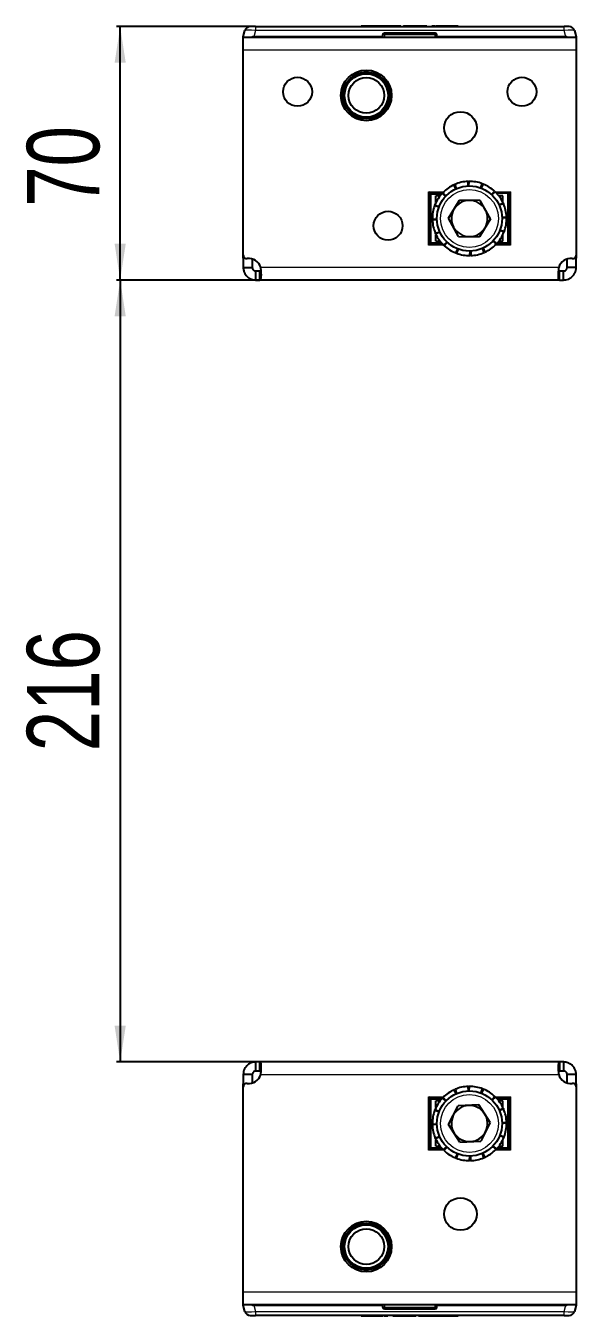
# Model space of a CAD drawing. Header units: millimetres. Extents: x 0 to 2702, y -208 to 601.
# Drawn here: x 3.3 to 155.4, y -208.3 to 148.2 of the extents above; entities that cross this region are included whole.
import ezdxf

# ---------------------------------------------------------------- set-up
doc = ezdxf.new("R2010")
doc.units = ezdxf.units.MM
doc.layers.add('FORMAT', color=7, linetype='Continuous')
doc.styles.add('SLDTEXTSTYLE0', font='TXT', dxfattribs={"width": 0.75})
doc.dimstyles.new('SLDDIMSTYLE0', dxfattribs={"dimtxt": 20, "dimasz": 10, "dimexe": 0, "dimexo": 0.0625, "dimgap": 5, "dimtad": 2, "dimdec": 1, "dimrnd": 1e-09, "dimzin": 12, "dimdsep": 46, "dimtxsty": 'SLDTEXTSTYLE0', "dimsah": 1, "dimcen": 0.09, "dimadec": 0, "dimazin": 3, "dimtfac": 1, "dimtofl": 0, "dimtmove": 0, "dimatfit": 3, "dimfxl": 0, "dimfrac": 2, "dimtolj": 1, "dimtzin": 12, "dimarcsym": 0})

# ---------------------------------------------------------------- blocks, each defined once
blk = doc.blocks.new('_D_5')
at = {"layer": 'FORMAT'}
for p, q in [((65.28, 147.96), (28.38, 147.96)), ((29.38, 77.96), (29.38, 147.96)), ((67.96, 77.96), (28.38, 77.96))]:
    blk.add_line(p, q, dxfattribs=at)
for points in [[(29.38, 147.96), (27.84, 137.96), (30.92, 137.96)], [(29.38, 77.96), (30.92, 87.96), (27.84, 87.96)]]:
    blk.add_solid(points, dxfattribs=at)
at = {"layer": 'FORMAT', "insert": (3.6, 98.18), "char_height": 20, "attachment_point": 1, "rotation": 90, "style": 'SLDTEXTSTYLE0'}
blk.add_mtext('70', dxfattribs=at)
blk = doc.blocks.new('_D_6')
at = {"layer": 'FORMAT'}
for p, q in [((67.96, 77.96), (28.38, 77.96)), ((29.38, 77.96), (29.38, -138.04)), ((67.96, -138.04), (28.38, -138.04))]:
    blk.add_line(p, q, dxfattribs=at)
for points in [[(29.38, 77.96), (27.84, 67.96), (30.92, 67.96)], [(29.38, -138.04), (30.92, -128.04), (27.84, -128.04)]]:
    blk.add_solid(points, dxfattribs=at)
at = {"layer": 'FORMAT', "insert": (3.6, -52.21), "char_height": 20, "attachment_point": 1, "rotation": 90, "style": 'SLDTEXTSTYLE0'}
blk.add_mtext('216', dxfattribs=at)

msp = doc.modelspace()

# ---------------------------------------------------------------- linework, layer by layer
at = {"color": 7, "linetype": 'Continuous', "lineweight": 25}
for p, q in [((63.39, 145.16), (63.84, 146.85)), ((66.74, 147.96), (65.29, 147.96)), ((66.74, 147.96), (152.04, 147.96)), ((95.96, 148.16), (95.96, 147.96)), ((101.61, 148.16), (101.67, 148.16)), ((101.67, 148.16), (101.67, 147.96)), ((101.67, 148.16), (102.8, 148.16)), ((116.39, 146.16), (102.39, 146.16)), ((102.8, 148.16), (102.8, 147.96)), ((102.8, 148.16), (105.47, 148.16)), ((105.47, 148.16), (105.47, 147.96)), ((105.47, 148.16), (106.96, 148.16)), ((106.96, 148.16), (106.96, 147.96)), ((107.77, 148.19), (107.77, 147.96)), ((111.24, 148.16), (114.07, 148.16)), ((114.07, 148.16), (114.07, 147.96)), ((115.21, 148.16), (115.21, 147.96)), ((115.46, 148.16), (115.46, 147.96)), ((116.7, 148.16), (116.7, 147.96)), ((117.13, 148.16), (122.38, 148.16)), ((122.81, 148.16), (122.81, 147.96)), ((153.48, 147.96), (152.04, 147.96)), ((154.93, 146.85), (155.39, 145.16)), ((63.39, 144.96), (63.39, 145.16)), ((63.39, 141.46), (63.39, 144.96)), ((155.39, 144.96), (63.39, 144.96)), ((101.89, 145.16), (66.28, 145.16)), ((101.89, 145.66), (101.89, 145.16)), ((101.89, 144.96), (101.89, 145.16)), ((116.89, 145.16), (116.89, 145.66)), ((152.49, 145.16), (116.89, 145.16)), ((116.89, 144.96), (116.89, 145.16)), ((155.39, 145.16), (155.39, 144.96)), ((155.39, 144.96), (155.39, 141.46)), ((63.39, 84.86), (63.39, 141.46)), ((155.39, 141.46), (155.39, 84.86)), ((122.12, 103.14), (121.6, 104.27)), ((121.83, 104.37), (122.24, 103.19)), ((125.54, 103.95), (125.49, 105.2)), ((125.74, 105.21), (125.66, 103.96)), ((129.01, 103.4), (129.44, 104.57)), ((129.67, 104.49), (129.12, 103.36)), ((114.89, 101.96), (114.54, 102.31)), ((118.4, 101.96), (114.89, 101.96)), ((114.89, 101.96), (114.89, 87.96)), ((115.24, 101.61), (114.89, 101.96)), ((116.64, 99.38), (116.64, 101.26)), ((117.8, 101.26), (116.64, 101.26)), ((119.28, 101.07), (118.36, 101.92)), ((118.54, 102.1), (119.37, 101.17)), ((118.89, 101.71), (118.89, 101.44)), ((120.11, 95.09), (123.12, 100.03)), ((128.89, 99.89), (123.12, 100.03)), ((131.66, 94.83), (128.89, 99.89)), ((132, 101.57), (132.85, 102.48)), ((133.03, 102.31), (132.09, 101.48)), ((136.89, 101.96), (133.37, 101.96)), ((135.14, 101.26), (133.97, 101.26)), ((135.14, 99.38), (135.14, 101.26)), ((137.24, 102.31), (136.89, 101.96)), ((136.89, 101.96), (136.89, 87.96)), ((117.44, 98.08), (116.27, 98.52)), ((116.36, 98.75), (117.49, 98.2)), ((134.06, 98.72), (135.2, 99.25)), ((135.3, 99.02), (134.11, 98.61)), ((115.64, 94.82), (116.89, 94.74)), ((116.89, 94.61), (115.64, 94.57)), ((122.88, 90.03), (120.11, 95.09)), ((131.66, 94.83), (128.66, 89.9)), ((134.88, 95.31), (136.13, 95.36)), ((136.13, 95.11), (134.88, 95.18)), ((116.47, 90.9), (117.66, 91.31)), ((117.71, 91.2), (116.57, 90.68)), ((116.64, 88.66), (116.64, 90.54)), ((122.88, 90.03), (128.66, 89.9)), ((135.41, 91.17), (134.28, 91.72)), ((134.33, 91.84), (135.5, 91.41)), ((135.14, 88.66), (135.14, 90.54)), ((114.89, 87.96), (114.54, 87.61)), ((115.24, 88.31), (114.89, 87.96)), ((114.89, 87.96), (118.4, 87.96)), ((116.64, 88.66), (117.8, 88.66)), ((118.74, 87.61), (119.68, 88.44)), ((119.77, 88.36), (118.92, 87.44)), ((122.1, 85.44), (122.65, 86.56)), ((122.77, 86.52), (122.33, 85.35)), ((126.03, 84.71), (126.11, 85.96)), ((126.23, 85.97), (126.28, 84.72)), ((129.94, 85.55), (129.53, 86.73)), ((129.65, 86.78), (130.17, 85.65)), ((133.24, 87.82), (132.4, 88.76)), ((132.49, 88.85), (133.41, 88)), ((132.89, 88.21), (132.89, 88.48)), ((136.89, 87.96), (133.37, 87.96)), ((133.97, 88.66), (135.14, 88.66)), ((136.89, 87.96), (136.54, 88.31)), ((137.24, 87.61), (136.89, 87.96)), ((63.39, 83.96), (63.39, 84.86)), ((63.39, 83.96), (63.39, 81.46)), ((65.89, 83.74), (65.89, 81.46)), ((152.89, 81.46), (152.89, 83.74)), ((155.39, 84.86), (155.39, 83.96)), ((155.39, 81.46), (155.39, 83.96)), ((63.39, 81.46), (65.89, 81.46)), ((66.89, 80.46), (67.97, 80.46)), ((66.89, 77.96), (66.89, 80.46)), ((67.97, 77.96), (67.97, 80.46)), ((150.8, 77.96), (150.8, 80.46)), ((150.8, 80.46), (151.89, 80.46)), ((151.89, 77.96), (151.89, 80.46)), ((155.39, 81.46), (152.89, 81.46)), ((66.89, 77.96), (67.97, 77.96)), ((150.8, 77.96), (67.97, 77.96)), ((150.8, 77.96), (151.89, 77.96)), ((66.89, -140.54), (66.89, -138.04)), ((67.97, -138.04), (66.89, -138.04)), ((67.97, -140.54), (67.97, -138.04)), ((150.8, -138.04), (67.97, -138.04)), ((150.8, -138.04), (150.8, -140.54)), ((151.89, -138.04), (150.8, -138.04)), ((151.89, -138.04), (151.89, -140.54)), ((65.89, -141.54), (63.39, -141.54)), ((63.39, -141.54), (63.39, -144.04)), ((65.89, -141.54), (65.89, -143.82)), ((67.97, -140.54), (66.89, -140.54)), ((151.89, -140.54), (150.8, -140.54)), ((155.39, -141.54), (152.89, -141.54)), ((152.89, -143.82), (152.89, -141.54)), ((155.39, -144.04), (155.39, -141.54)), ((63.39, -144.94), (63.39, -144.04)), ((63.39, -201.54), (63.39, -144.94)), ((122.2, -146.83), (121.69, -145.69)), ((121.92, -145.59), (122.31, -146.78)), ((125.62, -146.04), (125.58, -144.79)), ((125.83, -144.79), (125.75, -146.04)), ((129.08, -146.63), (129.53, -145.46)), ((129.76, -145.55), (129.2, -146.67)), ((155.39, -144.04), (155.39, -144.94)), ((155.39, -144.94), (155.39, -201.54)), ((114.89, -148.04), (114.54, -147.69)), ((114.89, -148.04), (114.89, -162.04)), ((118.4, -148.04), (114.89, -148.04)), ((115.24, -148.39), (114.89, -148.04)), ((116.64, -150.62), (116.64, -148.74)), ((117.8, -148.74), (116.64, -148.74)), ((119.34, -148.87), (118.43, -148.01)), ((118.54, -148.04), (118.46, -148.04)), ((118.6, -147.83), (119.42, -148.77)), ((118.89, -148.29), (118.89, -148.44)), ((119.47, -148.73), (118.89, -148.4)), ((119.46, -148.74), (119.2, -148.74)), ((132.06, -148.49), (132.92, -147.58)), ((133.1, -147.75), (132.15, -148.58)), ((133.37, -148.04), (136.89, -148.04)), ((135.14, -148.74), (133.97, -148.74)), ((135.14, -150.62), (135.14, -148.74)), ((136.89, -148.04), (136.54, -148.39)), ((137.24, -147.69), (136.89, -148.04)), ((136.89, -148.04), (136.89, -162.04)), ((117.47, -151.84), (116.3, -151.4)), ((116.4, -151.16), (117.52, -151.72)), ((120.12, -155.34), (122.74, -150.2)), ((128.51, -149.89), (122.74, -150.2)), ((131.65, -154.74), (128.51, -149.89)), ((134.1, -151.35), (135.24, -150.84)), ((135.34, -151.07), (134.15, -151.47)), ((115.64, -155.09), (116.89, -155.18)), ((116.89, -155.3), (115.64, -155.34)), ((123.27, -160.18), (120.12, -155.34)), ((131.65, -154.74), (129.03, -159.88)), ((134.88, -154.77), (136.13, -154.74)), ((136.14, -154.99), (134.88, -154.9)), ((116.44, -159.01), (117.63, -158.61)), ((117.68, -158.73), (116.54, -159.24)), ((116.64, -161.34), (116.64, -159.46)), ((123.27, -160.18), (129.03, -159.88)), ((135.38, -158.91), (134.25, -158.35)), ((134.3, -158.24), (135.47, -158.68)), ((135.14, -161.34), (135.14, -159.46)), ((114.89, -162.04), (114.54, -162.39)), ((115.24, -161.69), (114.89, -162.04)), ((114.89, -162.04), (118.4, -162.04)), ((116.64, -161.34), (117.8, -161.34)), ((118.67, -162.32), (119.62, -161.5)), ((119.71, -161.59), (118.85, -162.5)), ((122.01, -164.53), (122.57, -163.41)), ((122.69, -163.45), (122.24, -164.62)), ((129.86, -164.49), (129.46, -163.3)), ((129.57, -163.25), (130.09, -164.39)), ((132.3, -161.35), (132.89, -161.68)), ((133.17, -162.25), (132.35, -161.3)), ((132.43, -161.21), (133.34, -162.07)), ((132.89, -161.79), (132.89, -161.64)), ((133.31, -162.04), (133.24, -162.04)), ((136.89, -162.04), (133.37, -162.04)), ((133.97, -161.34), (135.14, -161.34)), ((136.89, -162.04), (136.54, -161.69)), ((137.24, -162.39), (136.89, -162.04)), ((125.94, -165.29), (126.03, -164.04)), ((126.15, -164.04), (126.19, -165.28)), ((63.39, -205.04), (63.39, -201.54)), ((155.39, -201.54), (155.39, -205.04)), ((63.39, -205.24), (63.39, -205.04)), ((63.39, -205.04), (155.39, -205.04)), ((63.84, -206.93), (63.39, -205.24)), ((66.28, -205.24), (101.89, -205.24)), ((101.89, -205.04), (101.89, -205.24)), ((101.89, -205.24), (101.89, -205.74)), ((102.39, -206.24), (116.39, -206.24)), ((116.89, -205.04), (116.89, -205.24)), ((116.89, -205.74), (116.89, -205.24)), ((116.89, -205.24), (152.49, -205.24)), ((155.39, -205.24), (154.93, -206.93)), ((155.39, -205.04), (155.39, -205.24)), ((65.29, -208.04), (66.74, -208.04)), ((152.04, -208.04), (66.74, -208.04)), ((95.96, -208.24), (95.96, -208.04)), ((101.64, -208.24), (96.39, -208.24)), ((102.07, -208.24), (102.07, -208.04)), ((103.31, -208.24), (103.31, -208.04)), ((103.56, -208.24), (103.56, -208.04)), ((104.7, -208.24), (104.7, -208.04)), ((107.53, -208.24), (104.7, -208.24)), ((111, -208.26), (111, -208.04)), ((111.81, -208.24), (111.81, -208.04)), ((113.3, -208.24), (111.81, -208.24)), ((113.3, -208.24), (113.3, -208.04)), ((115.97, -208.24), (113.3, -208.24)), ((115.97, -208.24), (115.97, -208.04)), ((117.1, -208.24), (115.97, -208.24)), ((117.1, -208.24), (117.1, -208.04)), ((117.16, -208.24), (117.1, -208.24)), ((122.81, -208.24), (122.81, -208.04)), ((152.04, -208.04), (153.48, -208.04))]:
    msp.add_line(p, q, dxfattribs=at)
at = {"color": 8, "linetype": 'Continuous', "lineweight": 18}
for p, q in [((66.74, 146.85), (66.28, 145.16)), ((66.74, 147.96), (66.74, 146.85)), ((152.04, 146.85), (66.74, 146.85)), ((98.07, 148.16), (98.07, 147.96)), ((102.39, 145.66), (102.39, 146.16)), ((108.88, 148.16), (108.88, 147.96)), ((111.24, 148.16), (111.24, 147.96)), ((116.39, 145.66), (116.39, 146.16)), ((117.13, 148.16), (117.13, 147.96)), ((122.38, 148.16), (122.38, 147.96)), ((152.04, 146.85), (152.04, 147.96)), ((152.49, 145.16), (152.04, 146.85)), ((102.39, 145.66), (101.89, 145.66)), ((102.39, 145.66), (102.39, 144.96)), ((116.39, 145.66), (102.39, 145.66)), ((116.39, 145.66), (116.89, 145.66)), ((116.39, 144.96), (116.39, 145.66)), ((155.39, 141.46), (63.39, 141.46)), ((114.54, 87.61), (114.54, 102.31)), ((114.54, 102.31), (118.74, 102.31)), ((118.09, 101.61), (115.24, 101.61)), ((115.24, 101.61), (115.24, 88.31)), ((132.69, 102.31), (133.03, 102.31)), ((133.03, 102.31), (137.24, 102.31)), ((136.54, 88.31), (136.54, 101.96)), ((137.24, 102.31), (137.24, 87.61)), ((118.74, 87.61), (114.54, 87.61)), ((115.24, 88.31), (118.09, 88.31)), ((119.08, 87.61), (118.74, 87.61)), ((137.24, 87.61), (133.03, 87.61)), ((133.69, 88.31), (136.54, 88.31)), ((63.95, 83.96), (63.39, 83.96)), ((155.39, 83.96), (154.83, 83.96)), ((150.55, 81.46), (68.22, 81.46)), ((68.22, -141.54), (150.55, -141.54)), ((63.39, -144.04), (63.95, -144.04)), ((154.83, -144.04), (155.39, -144.04)), ((114.54, -147.69), (118.74, -147.69)), ((114.54, -162.39), (114.54, -147.69)), ((118.09, -148.39), (115.24, -148.39)), ((115.24, -148.39), (115.24, -161.69)), ((132.82, -147.69), (137.24, -147.69)), ((136.54, -148.39), (133.69, -148.39)), ((136.54, -161.69), (136.54, -148.39)), ((137.24, -147.69), (137.24, -162.39)), ((118.96, -162.39), (114.54, -162.39)), ((115.24, -161.69), (118.09, -161.69)), ((137.24, -162.39), (133.03, -162.39)), ((133.69, -161.69), (136.54, -161.69)), ((63.39, -201.54), (155.39, -201.54)), ((66.28, -205.24), (66.74, -206.93)), ((102.39, -205.74), (101.89, -205.74)), ((102.39, -205.04), (102.39, -205.74)), ((102.39, -205.74), (102.39, -206.24)), ((102.39, -205.74), (116.39, -205.74)), ((116.39, -205.74), (116.39, -205.04)), ((116.39, -205.74), (116.39, -206.24)), ((116.39, -205.74), (116.89, -205.74)), ((152.04, -206.93), (152.49, -205.24)), ((66.74, -206.93), (152.04, -206.93)), ((66.74, -206.93), (66.74, -208.04)), ((96.39, -208.24), (96.39, -208.04)), ((101.64, -208.24), (101.64, -208.04)), ((107.53, -208.24), (107.53, -208.04)), ((109.89, -208.24), (109.89, -208.04)), ((120.7, -208.24), (120.7, -208.04)), ((152.04, -208.04), (152.04, -206.93))]:
    msp.add_line(p, q, dxfattribs=at)
at = {"color": 7, "linetype": 'Continuous', "lineweight": 25}
for centre, radius in [((97.39, 128.96), 7), ((97.39, 128.96), 6.5), ((78.39, 129.96), 4), ((97.39, 128.96), 6), ((97.39, 128.96), 4.93), ((140.39, 129.96), 4), ((123.39, 119.96), 4.5), ((125.89, 94.96), 9), ((103.39, 92.96), 4), ((125.89, -155.04), 9), ((123.39, -180.04), 4.5), ((97.39, -189.04), 7), ((97.39, -189.04), 6.5), ((97.39, -189.04), 6), ((97.39, -189.04), 4.93)]:
    msp.add_circle(centre, radius, dxfattribs=at)
at = {"color": 8, "linetype": 'Continuous', "lineweight": 18}
for centre, radius in [((97.39, 128.96), 6.25), ((125.89, 94.96), 8), ((125.89, -155.04), 8), ((97.39, -189.04), 6.25)]:
    msp.add_circle(centre, radius, dxfattribs=at)
at = {"color": 7, "linetype": 'Continuous', "lineweight": 25}
for centre, radius, start, end in [((65.29, 146.46), 1.5, 90, 165), ((102.39, 145.66), 0.5, 90, 180), ((116.39, 145.66), 0.5, 0, 90), ((153.48, 146.46), 1.5, 15, 90), ((125.89, 94.96), 10.25, 114.7104, 135.8145), ((125.89, 94.96), 10.25, 92.2104, 113.3145), ((125.89, 94.96), 10.25, 69.7104, 90.8145), ((125.89, 94.96), 10.25, 47.2104, 68.3145), ((125.89, 94.96), 10.25, 137.2104, 158.3145), ((125.89, 94.96), 5, 88.6784, 148.6784), ((125.89, 94.96), 5, 28.6784, 88.6784), ((125.89, 94.96), 10.25, 24.7104, 45.8145), ((125.89, 94.96), 10.25, 159.7104, 180.8145), ((125.89, 94.96), 5, 148.6784, 208.6784), ((125.89, 94.96), 5, 328.6784, 28.6784), ((125.89, 94.96), 10.25, 2.2104, 23.3145), ((125.89, 94.96), 10.25, 182.2104, 203.3145), ((125.89, 94.96), 10.25, 339.7104, 0.8145), ((125.89, 94.96), 10.25, 204.7104, 225.8145), ((125.89, 94.96), 5, 208.6784, 268.6784), ((125.89, 94.96), 5, 268.6784, 328.6784), ((125.89, 94.96), 10.25, 317.2104, 338.3145), ((125.89, 94.96), 10.25, 227.2104, 248.3145), ((125.89, 94.96), 10.25, 294.7104, 315.8145), ((64.39, 84.86), 1, 180, 276.3794), ((64.89, 80.39), 3.5, 17.8253, 96.3794), ((125.89, 94.96), 10.25, 249.7104, 270.8145), ((125.89, 94.96), 10.25, 272.2104, 293.3145), ((153.89, 80.39), 3.5, 83.6206, 162.1747), ((154.39, 84.86), 1, 263.6206, 0), ((64.89, -140.47), 3.5, 263.6206, 342.1747), ((153.89, -140.47), 3.5, 197.8253, 276.3794), ((64.39, -144.94), 1, 83.6206, 180), ((125.89, -155.04), 10.25, 114.1868, 135.2909), ((125.89, -155.04), 10.25, 91.6868, 112.7909), ((125.89, -155.04), 10.25, 69.1868, 90.2909), ((125.89, -155.04), 10.25, 46.6868, 67.7909), ((154.39, -144.94), 1, 360, 96.3794), ((125.89, -155.04), 10.25, 136.6868, 157.7909), ((125.89, -155.04), 10.25, 24.1868, 45.2909), ((125.89, -155.04), 10.25, 159.1868, 180.2909), ((125.89, -155.04), 5, 153.0175, 213.0175), ((125.89, -155.04), 5, 93.0175, 153.0175), ((125.89, -155.04), 5, 33.0175, 93.0175), ((125.89, -155.04), 5, 333.0175, 33.0175), ((125.89, -155.04), 10.25, 1.6868, 22.7909), ((125.89, -155.04), 10.25, 181.6868, 202.7909), ((125.89, -155.04), 10.25, 339.1868, 0.2909), ((125.89, -155.04), 10.25, 204.1868, 225.2909), ((125.89, -155.04), 5, 213.0175, 273.0175), ((125.89, -155.04), 5, 273.0175, 333.0175), ((125.89, -155.04), 10.25, 316.6868, 337.7909), ((125.89, -155.04), 10.25, 226.6868, 247.7909), ((125.89, -155.04), 10.25, 294.1868, 315.2909), ((125.89, -155.04), 10.25, 249.1868, 270.2909), ((125.89, -155.04), 10.25, 271.6868, 292.7909), ((102.39, -205.74), 0.5, 180, 270), ((116.39, -205.74), 0.5, 270, 0), ((65.29, -206.54), 1.5, 195, 270), ((153.48, -206.54), 1.5, 270, 345)]:
    msp.add_arc(centre, radius, start, end, dxfattribs=at)
at = {"color": 8, "linetype": 'Continuous', "lineweight": 18}
for centre, major_axis, start_param, end_param in [((66.84, 146.46), (3, -0.38), 1.621093, 3.124852), ((151.93, 146.46), (3, 0.38), 0.016741, 1.520499), ((66.84, -206.54), (3, 0.38), 3.158333, 4.662092), ((151.93, -206.54), (3, -0.38), 4.762686, 6.266445)]:
    msp.add_ellipse(centre, major_axis=major_axis, ratio=0.123038, start_param=start_param, end_param=end_param, dxfattribs=at)
at = {"color": 7, "linetype": 'Continuous', "lineweight": 25}
for centre, major_axis, start_param, end_param in [((63.39, 133.57), (3.1, 11.57), 0.067037, 0.253072), ((155.39, 133.57), (-3.1, 11.57), 6.030113, 6.216148), ((63.39, -193.65), (3.1, -11.57), 6.030113, 6.216148), ((155.39, -193.65), (-3.1, -11.57), 0.067037, 0.253072)]:
    msp.add_ellipse(centre, major_axis=major_axis, ratio=0.250563, start_param=start_param, end_param=end_param, dxfattribs=at)
for points, knots in [([(95.96, 148.16), (96.33, 148.16), (97.02, 148.16), (97.74, 148.16), (98.07, 148.16)], [0, 0, 0, 0, 0.5368, 1, 1, 1, 1]), ([(98.07, 148.16), (98.57, 148.16), (99.51, 148.16), (100.7, 148.16), (101.42, 148.16), (101.6, 148.16), (101.61, 148.16)], [0, 0, 0, 0, 0.381983, 0.713352, 0.984017, 1, 1, 1, 1]), ([(107.79, 148.16), (107.78, 148.16), (107.76, 148.16), (107.91, 148.16), (108.28, 148.16), (108.67, 148.16), (108.88, 148.16)], [0, 0, 0, 0, 0.061615, 0.333035, 0.637399, 1, 1, 1, 1]), ([(108.88, 148.16), (109.04, 148.16), (109.4, 148.16), (110.2, 148.16), (110.83, 148.16), (111.24, 148.16)], [0, 0, 0, 0, 0.216742, 0.489643, 1, 1, 1, 1]), ([(115.46, 148.16), (115.52, 148.16), (115.62, 148.16), (115.93, 148.16), (116.21, 148.16), (116.41, 148.16), (116.48, 148.16)], [0, 0, 0, 0, 0.255277, 0.538303, 0.854078, 1, 1, 1, 1]), ([(115.64, 148.16), (115.75, 148.16), (116, 148.16), (116.3, 148.16), (116.48, 148.16), (116.48, 148.16)], [0, 0, 0, 0, 0.4662494, 0.9973384, 1, 1, 1, 1]), ([(116.7, 148.16), (116.71, 148.16), (116.72, 148.16), (116.84, 148.16), (116.98, 148.16), (117.08, 148.16), (117.13, 148.16)], [0, 0, 0, 0, 0.285248, 0.560563, 0.777151, 1, 1, 1, 1]), ([(122.38, 148.16), (122.44, 148.16), (122.57, 148.16), (122.71, 148.16), (122.8, 148.16), (122.81, 148.16), (122.81, 148.16)], [0, 0, 0, 0, 0.281303, 0.555629, 0.773878, 1, 1, 1, 1]), ([(121.6, 104.27), (121.64, 104.29), (121.7, 104.32), (121.77, 104.35), (121.81, 104.37), (121.83, 104.37)], [0, 0, 0, 0, 0.4999808, 0.7499881, 1, 1, 1, 1]), ([(125.49, 105.2), (125.53, 105.2), (125.59, 105.21), (125.68, 105.21), (125.72, 105.21), (125.74, 105.21)], [0, 0, 0, 0, 0.499981, 0.749988, 1, 1, 1, 1]), ([(129.44, 104.57), (129.48, 104.56), (129.54, 104.54), (129.62, 104.51), (129.65, 104.49), (129.67, 104.49)], [0, 0, 0, 0, 0.499981, 0.749988, 1, 1, 1, 1]), ([(118.36, 101.92), (118.39, 101.95), (118.43, 102), (118.49, 102.06), (118.52, 102.09), (118.54, 102.1)], [0, 0, 0, 0, 0.499981, 0.749988, 1, 1, 1, 1]), ([(132.85, 102.48), (132.88, 102.45), (132.92, 102.41), (132.99, 102.35), (133.02, 102.33), (133.03, 102.31)], [0, 0, 0, 0, 0.499981, 0.749988, 1, 1, 1, 1]), ([(116.27, 98.52), (116.29, 98.55), (116.31, 98.61), (116.34, 98.69), (116.35, 98.73), (116.36, 98.75)], [0, 0, 0, 0, 0.499981, 0.749988, 1, 1, 1, 1]), ([(135.2, 99.25), (135.21, 99.21), (135.24, 99.15), (135.27, 99.07), (135.29, 99.04), (135.3, 99.02)], [0, 0, 0, 0, 0.499981, 0.749988, 1, 1, 1, 1]), ([(115.64, 94.57), (115.64, 94.61), (115.64, 94.67), (115.64, 94.75), (115.64, 94.79), (115.64, 94.82)], [0, 0, 0, 0, 0.499981, 0.749988, 1, 1, 1, 1]), ([(136.13, 95.36), (136.13, 95.31), (136.13, 95.25), (136.13, 95.17), (136.13, 95.13), (136.13, 95.11)], [0, 0, 0, 0, 0.499981, 0.749988, 1, 1, 1, 1]), ([(116.57, 90.68), (116.56, 90.71), (116.53, 90.77), (116.5, 90.85), (116.48, 90.88), (116.47, 90.9)], [0, 0, 0, 0, 0.4999808, 0.7499881, 1, 1, 1, 1]), ([(135.5, 91.41), (135.49, 91.37), (135.46, 91.31), (135.43, 91.23), (135.42, 91.19), (135.41, 91.17)], [0, 0, 0, 0, 0.499981, 0.749988, 1, 1, 1, 1]), ([(118.92, 87.44), (118.89, 87.47), (118.85, 87.51), (118.79, 87.57), (118.76, 87.6), (118.74, 87.61)], [0, 0, 0, 0, 0.499981, 0.749988, 1, 1, 1, 1]), ([(130.17, 85.65), (130.13, 85.63), (130.08, 85.61), (130, 85.57), (129.96, 85.56), (129.94, 85.55)], [0, 0, 0, 0, 0.499981, 0.749988, 1, 1, 1, 1]), ([(133.41, 88), (133.38, 87.97), (133.34, 87.92), (133.28, 87.86), (133.25, 87.83), (133.24, 87.82)], [0, 0, 0, 0, 0.499981, 0.749988, 1, 1, 1, 1]), ([(122.33, 85.35), (122.29, 85.36), (122.23, 85.38), (122.16, 85.41), (122.12, 85.43), (122.1, 85.44)], [0, 0, 0, 0, 0.4999808, 0.7499881, 1, 1, 1, 1]), ([(126.28, 84.72), (126.24, 84.72), (126.18, 84.71), (126.09, 84.71), (126.05, 84.71), (126.03, 84.71)], [0, 0, 0, 0, 0.499981, 0.749988, 1, 1, 1, 1]), ([(63.39, 81.46), (63.41, 81.14), (63.46, 80.55), (63.86, 79.61), (64.57, 78.74), (65.67, 78.08), (66.47, 78), (66.89, 77.96)], [0, 0, 0, 0, 0.17084, 0.319217, 0.548103, 0.767822, 1, 1, 1, 1]), ([(65.89, 81.46), (65.89, 81.37), (65.91, 81.2), (66, 80.98), (66.11, 80.82), (66.24, 80.69), (66.38, 80.59), (66.61, 80.48), (66.77, 80.47), (66.89, 80.46)], [0, 0, 0, 0, 0.154359, 0.287283, 0.400435, 0.496544, 0.604314, 0.723151, 1, 1, 1, 1]), ([(67.97, 77.96), (68.03, 77.98), (68.13, 78.01), (68.27, 78.29), (68.37, 78.75), (68.39, 79.38), (68.37, 80), (68.32, 80.7), (68.25, 81.2), (68.22, 81.46)], [0, 0, 0, 0, 0.144067, 0.271276, 0.474907, 0.597997, 0.726338, 0.860245, 1, 1, 1, 1]), ([(150.55, 81.46), (150.52, 81.17), (150.47, 80.61), (150.4, 79.71), (150.38, 78.83), (150.51, 78.1), (150.7, 78.01), (150.8, 77.96)], [0, 0, 0, 0, 0.16069, 0.301312, 0.521951, 0.753573, 1, 1, 1, 1]), ([(151.89, 80.46), (152.01, 80.47), (152.23, 80.49), (152.49, 80.65), (152.67, 80.83), (152.79, 81.01), (152.87, 81.23), (152.88, 81.38), (152.89, 81.46)], [0, 0, 0, 0, 0.296302, 0.497469, 0.615497, 0.73607, 0.863114, 1, 1, 1, 1]), ([(151.89, 77.96), (152.34, 78.01), (153.15, 78.1), (154.06, 78.67), (154.65, 79.27), (155.05, 79.9), (155.33, 80.65), (155.37, 81.18), (155.39, 81.46)], [0, 0, 0, 0, 0.254149, 0.448213, 0.574908, 0.708872, 0.850468, 1, 1, 1, 1]), ([(66.89, -138.04), (66.43, -138.09), (65.62, -138.18), (64.71, -138.75), (64.12, -139.35), (63.72, -139.98), (63.44, -140.72), (63.4, -141.26), (63.39, -141.54)], [0, 0, 0, 0, 0.254149, 0.448213, 0.574908, 0.708872, 0.850468, 1, 1, 1, 1]), ([(68.22, -141.54), (68.25, -141.24), (68.3, -140.69), (68.37, -139.79), (68.4, -138.91), (68.26, -138.18), (68.07, -138.09), (67.97, -138.04)], [0, 0, 0, 0, 0.16069, 0.301312, 0.521951, 0.753573, 1, 1, 1, 1]), ([(150.8, -138.04), (150.75, -138.06), (150.65, -138.09), (150.5, -138.37), (150.4, -138.83), (150.38, -139.46), (150.4, -140.08), (150.46, -140.78), (150.52, -141.28), (150.55, -141.54)], [0, 0, 0, 0, 0.144067, 0.271276, 0.474907, 0.597997, 0.726338, 0.860245, 1, 1, 1, 1]), ([(155.39, -141.54), (155.36, -141.22), (155.31, -140.63), (154.92, -139.69), (154.2, -138.82), (153.11, -138.16), (152.3, -138.08), (151.89, -138.04)], [0, 0, 0, 0, 0.1708405, 0.3192172, 0.5481031, 0.7678223, 1, 1, 1, 1]), ([(66.89, -140.54), (66.76, -140.55), (66.55, -140.57), (66.28, -140.73), (66.1, -140.91), (65.98, -141.09), (65.9, -141.31), (65.89, -141.46), (65.89, -141.54)], [0, 0, 0, 0, 0.296302, 0.497469, 0.615497, 0.73607, 0.863114, 1, 1, 1, 1]), ([(152.89, -141.54), (152.88, -141.45), (152.87, -141.28), (152.77, -141.06), (152.66, -140.89), (152.53, -140.77), (152.39, -140.67), (152.16, -140.56), (152, -140.55), (151.89, -140.54)], [0, 0, 0, 0, 0.154359, 0.287283, 0.400435, 0.496544, 0.604314, 0.723151, 1, 1, 1, 1]), ([(121.69, -145.69), (121.72, -145.67), (121.78, -145.65), (121.86, -145.61), (121.9, -145.6), (121.92, -145.59)], [0, 0, 0, 0, 0.499981, 0.749988, 1, 1, 1, 1]), ([(125.58, -144.79), (125.63, -144.79), (125.69, -144.79), (125.77, -144.79), (125.81, -144.79), (125.83, -144.79)], [0, 0, 0, 0, 0.499981, 0.749988, 1, 1, 1, 1]), ([(129.53, -145.46), (129.57, -145.47), (129.63, -145.5), (129.7, -145.53), (129.74, -145.54), (129.76, -145.55)], [0, 0, 0, 0, 0.4999808, 0.7499881, 1, 1, 1, 1]), ([(118.43, -148.01), (118.46, -147.98), (118.5, -147.93), (118.56, -147.87), (118.59, -147.84), (118.6, -147.83)], [0, 0, 0, 0, 0.499981, 0.749988, 1, 1, 1, 1]), ([(132.92, -147.58), (132.95, -147.61), (132.99, -147.65), (133.05, -147.71), (133.08, -147.74), (133.1, -147.75)], [0, 0, 0, 0, 0.499981, 0.749988, 1, 1, 1, 1]), ([(116.3, -151.4), (116.32, -151.36), (116.34, -151.3), (116.37, -151.22), (116.39, -151.18), (116.4, -151.16)], [0, 0, 0, 0, 0.499981, 0.749988, 1, 1, 1, 1]), ([(135.24, -150.84), (135.25, -150.88), (135.28, -150.93), (135.31, -151.01), (135.33, -151.05), (135.34, -151.07)], [0, 0, 0, 0, 0.499981, 0.749988, 1, 1, 1, 1]), ([(115.64, -155.34), (115.64, -155.3), (115.64, -155.24), (115.64, -155.15), (115.64, -155.11), (115.64, -155.09)], [0, 0, 0, 0, 0.499981, 0.749988, 1, 1, 1, 1]), ([(136.13, -154.74), (136.13, -154.78), (136.13, -154.84), (136.14, -154.92), (136.14, -154.97), (136.14, -154.99)], [0, 0, 0, 0, 0.499981, 0.749988, 1, 1, 1, 1]), ([(116.54, -159.24), (116.52, -159.2), (116.49, -159.14), (116.46, -159.07), (116.44, -159.03), (116.44, -159.01)], [0, 0, 0, 0, 0.499981, 0.749988, 1, 1, 1, 1]), ([(135.47, -158.68), (135.45, -158.72), (135.43, -158.78), (135.4, -158.86), (135.38, -158.89), (135.38, -158.91)], [0, 0, 0, 0, 0.499981, 0.749988, 1, 1, 1, 1]), ([(118.85, -162.5), (118.82, -162.47), (118.78, -162.43), (118.72, -162.37), (118.69, -162.34), (118.67, -162.32)], [0, 0, 0, 0, 0.499981, 0.749988, 1, 1, 1, 1]), ([(133.34, -162.07), (133.32, -162.1), (133.27, -162.15), (133.21, -162.21), (133.19, -162.24), (133.17, -162.25)], [0, 0, 0, 0, 0.499981, 0.749988, 1, 1, 1, 1]), ([(122.24, -164.62), (122.2, -164.61), (122.15, -164.58), (122.07, -164.55), (122.03, -164.54), (122.01, -164.53)], [0, 0, 0, 0, 0.499981, 0.749988, 1, 1, 1, 1]), ([(126.19, -165.28), (126.15, -165.29), (126.08, -165.29), (126, -165.29), (125.96, -165.29), (125.94, -165.29)], [0, 0, 0, 0, 0.499981, 0.749988, 1, 1, 1, 1]), ([(130.09, -164.39), (130.05, -164.41), (129.99, -164.43), (129.91, -164.46), (129.88, -164.48), (129.86, -164.49)], [0, 0, 0, 0, 0.499981, 0.749988, 1, 1, 1, 1]), ([(96.39, -208.24), (96.33, -208.24), (96.2, -208.24), (96.06, -208.24), (95.97, -208.24), (95.96, -208.24), (95.96, -208.24)], [0, 0, 0, 0, 0.281303, 0.555629, 0.773878, 1, 1, 1, 1]), ([(102.07, -208.24), (102.06, -208.24), (102.05, -208.24), (101.93, -208.24), (101.79, -208.24), (101.69, -208.24), (101.64, -208.24)], [0, 0, 0, 0, 0.285248, 0.560563, 0.777151, 1, 1, 1, 1]), ([(103.31, -208.24), (103.26, -208.24), (103.15, -208.24), (102.85, -208.24), (102.56, -208.24), (102.36, -208.24), (102.29, -208.24)], [0, 0, 0, 0, 0.255277, 0.538303, 0.854078, 1, 1, 1, 1]), ([(103.13, -208.24), (103.02, -208.24), (102.77, -208.24), (102.47, -208.24), (102.29, -208.24), (102.29, -208.24)], [0, 0, 0, 0, 0.466249, 0.997338, 1, 1, 1, 1]), ([(109.89, -208.24), (109.74, -208.24), (109.38, -208.24), (108.58, -208.24), (107.94, -208.24), (107.53, -208.24)], [0, 0, 0, 0, 0.216742, 0.489643, 1, 1, 1, 1]), ([(110.98, -208.24), (110.99, -208.24), (111.02, -208.24), (110.86, -208.24), (110.49, -208.24), (110.1, -208.24), (109.89, -208.24)], [0, 0, 0, 0, 0.061615, 0.333035, 0.637399, 1, 1, 1, 1]), ([(120.7, -208.24), (120.2, -208.24), (119.27, -208.24), (118.07, -208.24), (117.35, -208.24), (117.17, -208.24), (117.16, -208.24)], [0, 0, 0, 0, 0.381983, 0.713352, 0.984017, 1, 1, 1, 1]), ([(122.81, -208.24), (122.44, -208.24), (121.75, -208.24), (121.04, -208.24), (120.7, -208.24)], [0, 0, 0, 0, 0.5368, 1, 1, 1, 1])]:
    msp.add_open_spline(points, degree=3, knots=knots, dxfattribs=at)
at = {"color": 8, "linetype": 'Continuous', "lineweight": 18}
for points, knots in [([(118.89, 101.71), (118.88, 101.71), (118.88, 101.71), (118.86, 101.7), (118.83, 101.68), (118.78, 101.66), (118.72, 101.64), (118.64, 101.62), (118.57, 101.61), (118.54, 101.61)], [0, 0, 0, 0, 0.114765, 0.239215, 0.374136, 0.520145, 0.663765, 0.791408, 1, 1, 1, 1]), ([(133.24, 88.31), (133.2, 88.31), (133.13, 88.3), (133.05, 88.28), (132.99, 88.26), (132.94, 88.24), (132.91, 88.22), (132.89, 88.21), (132.89, 88.21), (132.89, 88.21)], [0, 0, 0, 0, 0.208592, 0.336235, 0.479855, 0.625864, 0.760785, 0.885235, 1, 1, 1, 1]), ([(118.89, -148.29), (118.88, -148.29), (118.88, -148.29), (118.86, -148.3), (118.83, -148.32), (118.8, -148.33), (118.78, -148.34)], [0, 0, 0, 0, 0.223996, 0.466894, 0.730231, 1, 1, 1, 1]), ([(132.99, -161.74), (132.98, -161.75), (132.94, -161.76), (132.91, -161.78), (132.89, -161.79), (132.89, -161.79), (132.89, -161.79)], [0, 0, 0, 0, 0.269769, 0.533106, 0.776004, 1, 1, 1, 1])]:
    msp.add_open_spline(points, degree=3, knots=knots, dxfattribs=at)

# ---------------------------------------------------------------- dimensions: what is measured, and where the dimension line sits
at = {"layer": 'FORMAT'}
for base, p2, picture, middle in [((29.38, 147.96), (65.29, 147.96), '_D_5', (29.38, 112.96)), ((29.38, -138.04), (67.97, -138.04), '_D_6', (29.38, -30.04))]:
    dim = msp.add_linear_dim(base=base, p1=(67.97, 77.96), p2=p2, angle=90, dimstyle='SLDDIMSTYLE0', dxfattribs=at)
    dim.commit()
    dim.dimension.update_dxf_attribs({"geometry": picture, "text_midpoint": middle, "dimtype": 160})

doc.saveas('drawing.dxf')
